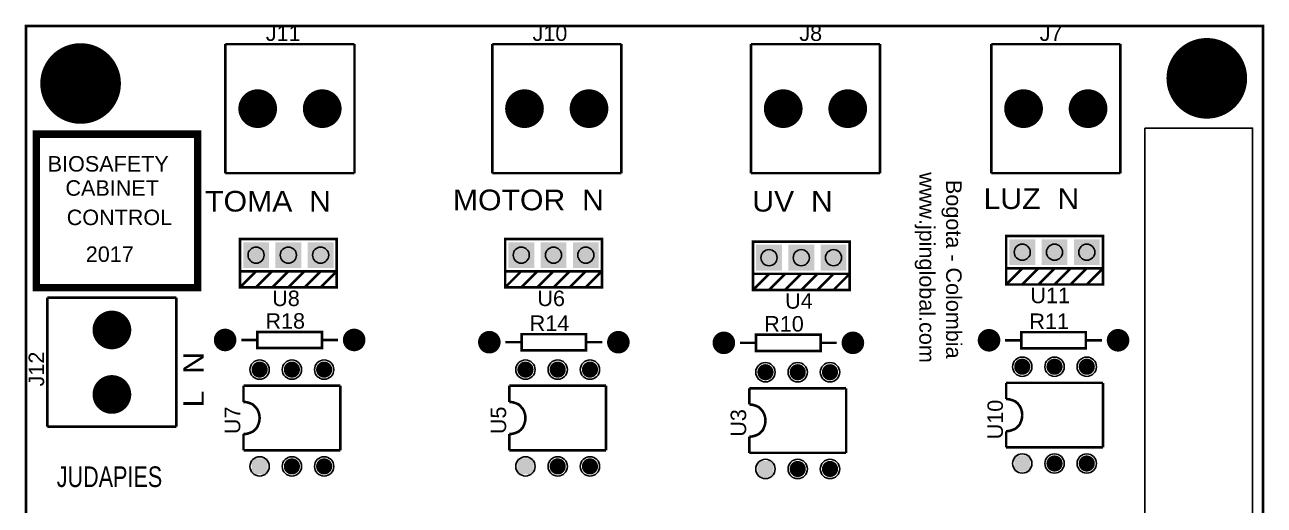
# Model space of a CAD drawing. Extents: x -1.98 to 1.99, y -2.23 to 2.23.
# Drawn here: x -1.968 to 1.874, y 0.737 to 2.226 of the extents above; entities that cross this region are included whole.
import ezdxf

# ---------------------------------------------------------------- set-up
doc = ezdxf.new("R2010")
doc.units = 0
doc.layers.get('0').update_dxf_attribs({"linetype": 'CONTINUOUS'})

# ---------------------------------------------------------------- blocks, each defined once
blk = doc.blocks.new('RPAD')
blk.add_trace([(-0.5, -0.5), (-0.5, 0.5), (0.5, -0.5), (0.5, 0.5)])
blk = doc.blocks.new('EPAD')
at = {"const_width": 0.5}
blk.add_lwpolyline([(-0.25, 0, 1), (0.25, 0, 1)], format="xyb", close=True, dxfattribs=at)

msp = doc.modelspace()

# ---------------------------------------------------------------- linework, layer by layer
for points, const_width in [([(-1.964, -2.226), (1.87, -2.226), (1.87, 2.222), (-1.964, 2.222), (-1.964, -2.226)], 0.008), ([(-1.346, 2.166), (-1.346, 1.766)], 0.008), ([(-1.346, 2.166), (-0.946, 2.166)], 0.008), ([(-0.946, 2.166), (-0.946, 1.766)], 0.008), ([(-0.519, 2.166), (-0.519, 1.766)], 0.008), ([(-0.519, 2.166), (-0.119, 2.166)], 0.008), ([(-0.119, 2.166), (-0.119, 1.766)], 0.008), ([(0.283, 2.166), (0.283, 1.766)], 0.008), ([(0.283, 2.166), (0.683, 2.166)], 0.008), ([(0.683, 2.166), (0.683, 1.766)], 0.008), ([(1.028, 2.166), (1.028, 1.766)], 0.008), ([(1.028, 2.166), (1.428, 2.166)], 0.008), ([(1.428, 2.166), (1.428, 1.766)], 0.008), ([(-1.932, 1.411), (-1.432, 1.411), (-1.432, 1.887), (-1.932, 1.887), (-1.932, 1.411)], 0.023), ([(-1.346, 1.766), (-0.946, 1.766)], 0.008), ([(-0.519, 1.766), (-0.119, 1.766)], 0.008), ([(0.283, 1.766), (0.683, 1.766)], 0.008), ([(1.028, 1.766), (1.428, 1.766)], 0.008), ([(-1.301, 1.462), (-1.001, 1.462), (-1.001, 1.562), (-1.301, 1.562), (-1.301, 1.462)], 0.008), ([(-0.479, 1.462), (-0.179, 1.462), (-0.179, 1.562), (-0.479, 1.562), (-0.479, 1.462)], 0.008), ([(0.289, 1.454), (0.589, 1.454), (0.589, 1.554), (0.289, 1.554), (0.289, 1.454)], 0.008), ([(1.074, 1.471), (1.374, 1.471), (1.374, 1.571), (1.074, 1.571), (1.074, 1.471)], 0.008), ([(-1.001, 1.462), (-1.001, 1.412), (-1.301, 1.412), (-1.301, 1.462)], 0.008), ([(-1.251, 1.462), (-1.301, 1.412)], 0.008), ([(-1.201, 1.462), (-1.251, 1.412)], 0.008), ([(-1.151, 1.462), (-1.201, 1.412)], 0.008), ([(-1.101, 1.462), (-1.151, 1.412)], 0.008), ([(-1.051, 1.462), (-1.101, 1.412)], 0.008), ([(-1.001, 1.462), (-1.051, 1.412)], 0.008), ([(-0.179, 1.462), (-0.179, 1.412), (-0.479, 1.412), (-0.479, 1.462)], 0.008), ([(-0.429, 1.462), (-0.479, 1.412)], 0.008), ([(-0.379, 1.462), (-0.429, 1.412)], 0.008), ([(-0.329, 1.462), (-0.379, 1.412)], 0.008), ([(-0.279, 1.462), (-0.329, 1.412)], 0.008), ([(-0.229, 1.462), (-0.279, 1.412)], 0.008), ([(-0.179, 1.462), (-0.229, 1.412)], 0.008), ([(1.374, 1.471), (1.374, 1.421), (1.074, 1.421), (1.074, 1.471)], 0.008), ([(1.124, 1.471), (1.074, 1.421)], 0.008), ([(1.174, 1.471), (1.124, 1.421)], 0.008), ([(1.224, 1.471), (1.174, 1.421)], 0.008), ([(1.274, 1.471), (1.224, 1.421)], 0.008), ([(1.324, 1.471), (1.274, 1.421)], 0.008), ([(1.374, 1.471), (1.324, 1.421)], 0.008), ([(0.589, 1.454), (0.589, 1.404), (0.289, 1.404), (0.289, 1.454)], 0.008), ([(0.339, 1.454), (0.289, 1.404)], 0.008), ([(0.389, 1.454), (0.339, 1.404)], 0.008), ([(0.439, 1.454), (0.389, 1.404)], 0.008), ([(0.489, 1.454), (0.439, 1.404)], 0.008), ([(0.539, 1.454), (0.489, 1.404)], 0.008), ([(0.589, 1.454), (0.539, 1.404)], 0.008), ([(-1.898, 1.38), (-1.498, 1.38)], 0.008), ([(-1.898, 0.98), (-1.898, 1.38)], 0.008), ([(-1.498, 0.98), (-1.498, 1.38)], 0.008), ([(-1.247, 1.224), (-1.047, 1.224), (-1.047, 1.274), (-1.247, 1.274), (-1.247, 1.224)], 0.008), ([(-0.428, 1.217), (-0.228, 1.217), (-0.228, 1.267), (-0.428, 1.267), (-0.428, 1.217)], 0.008), ([(0.299, 1.215), (0.499, 1.215), (0.499, 1.265), (0.299, 1.265), (0.299, 1.215)], 0.008), ([(1.121, 1.223), (1.321, 1.223), (1.321, 1.273), (1.121, 1.273), (1.121, 1.223)], 0.008), ([(-1.297, 1.249), (-1.247, 1.249)], 0.008), ([(-1.047, 1.249), (-0.997, 1.249)], 0.008), ([(-0.478, 1.242), (-0.428, 1.242)], 0.008), ([(-0.228, 1.242), (-0.178, 1.242)], 0.008), ([(0.249, 1.24), (0.299, 1.24)], 0.008), ([(0.499, 1.24), (0.549, 1.24)], 0.008), ([(1.071, 1.248), (1.121, 1.248)], 0.008), ([(1.321, 1.248), (1.371, 1.248)], 0.008), ([(1.074, 1.066), (1.074, 1.116)], 0.008), ([(1.074, 1.116), (1.374, 1.116)], 0.008), ([(1.374, 0.916), (1.374, 1.116)], 0.008), ([(-1.29, 1.057), (-1.29, 1.107)], 0.008), ([(-1.29, 1.107), (-0.99, 1.107)], 0.008), ([(-0.99, 0.907), (-0.99, 1.107)], 0.008), ([(-0.466, 1.057), (-0.466, 1.107)], 0.008), ([(-0.466, 1.107), (-0.166, 1.107)], 0.008), ([(-0.166, 0.907), (-0.166, 1.107)], 0.008), ([(0.278, 1.049), (0.278, 1.099)], 0.008), ([(0.278, 1.099), (0.578, 1.099)], 0.008), ([(0.578, 0.899), (0.578, 1.099)], 0.008), ([(-1.24, 1.007), (-1.241, 1.017), (-1.244, 1.027), (-1.248, 1.035), (-1.254, 1.042), (-1.261, 1.049), (-1.27, 1.053), (-1.28, 1.056), (-1.29, 1.057)], 0.008), ([(-0.416, 1.007), (-0.417, 1.017), (-0.42, 1.027), (-0.424, 1.035), (-0.43, 1.042), (-0.437, 1.049), (-0.446, 1.053), (-0.456, 1.056), (-0.466, 1.057)], 0.008), ([(0.328, 0.999), (0.327, 1.009), (0.324, 1.019), (0.32, 1.027), (0.314, 1.034), (0.307, 1.041), (0.298, 1.045), (0.288, 1.048), (0.278, 1.049)], 0.008), ([(1.124, 1.016), (1.123, 1.026), (1.12, 1.036), (1.116, 1.044), (1.11, 1.052), (1.103, 1.058), (1.094, 1.062), (1.084, 1.065), (1.074, 1.066)], 0.008), ([(-1.24, 1.007), (-1.241, 0.997), (-1.244, 0.987), (-1.248, 0.978), (-1.254, 0.971), (-1.261, 0.965), (-1.27, 0.961), (-1.28, 0.958), (-1.29, 0.957)], 0.008), ([(-0.416, 1.007), (-0.417, 0.997), (-0.42, 0.987), (-0.424, 0.978), (-0.43, 0.971), (-0.437, 0.965), (-0.446, 0.961), (-0.456, 0.958), (-0.466, 0.957)], 0.008), ([(0.328, 0.999), (0.327, 0.989), (0.324, 0.979), (0.32, 0.97), (0.314, 0.963), (0.307, 0.957), (0.298, 0.953), (0.288, 0.95), (0.278, 0.949)], 0.008), ([(1.124, 1.016), (1.123, 1.006), (1.12, 0.996), (1.116, 0.987), (1.11, 0.98), (1.103, 0.974), (1.094, 0.97), (1.084, 0.967), (1.074, 0.966)], 0.008), ([(-1.898, 0.98), (-1.498, 0.98)], 0.008), ([(-1.29, 0.907), (-1.29, 0.957)], 0.008), ([(-0.466, 0.907), (-0.466, 0.957)], 0.008), ([(1.074, 0.916), (1.074, 0.966)], 0.008), ([(0.278, 0.899), (0.278, 0.949)], 0.008), ([(-1.29, 0.907), (-0.99, 0.907)], 0.008), ([(-0.466, 0.907), (-0.166, 0.907)], 0.008), ([(0.278, 0.899), (0.578, 0.899)], 0.008), ([(1.074, 0.916), (1.374, 0.916)], 0.008)]:
    msp.add_lwpolyline(points, dxfattribs=dict(const_width=const_width))
msp.add_lwpolyline([(1.504, 1.906), (1.504, 0.427), (1.838, 0.427), (1.838, 1.906), (1.504, 1.906)])
for centre, radius in [((1.696, 2.06), 0.03), ((-1.795, 2.044), 0.03), ((-1.246, 1.966), 0.03), ((-1.046, 1.966), 0.03), ((-0.419, 1.966), 0.03), ((-0.219, 1.966), 0.03), ((0.383, 1.966), 0.03), ((0.583, 1.966), 0.03), ((1.128, 1.966), 0.03), ((1.328, 1.966), 0.03), ((-1.251, 1.512), 0.025), ((-1.151, 1.512), 0.025), ((-1.051, 1.512), 0.025), ((-0.429, 1.512), 0.025), ((-0.329, 1.512), 0.025), ((-0.229, 1.512), 0.025), ((1.124, 1.521), 0.025), ((1.224, 1.521), 0.025), ((1.324, 1.521), 0.025), ((0.339, 1.504), 0.025), ((0.439, 1.504), 0.025), ((0.539, 1.504), 0.025), ((-1.698, 1.28), 0.03), ((-1.347, 1.249), 0.025), ((-0.947, 1.249), 0.025), ((1.021, 1.248), 0.025), ((1.421, 1.248), 0.025), ((-0.528, 1.242), 0.025), ((-0.128, 1.242), 0.025), ((0.199, 1.24), 0.025), ((0.599, 1.24), 0.025), ((1.124, 1.166), 0.03), ((1.224, 1.166), 0.03), ((1.324, 1.166), 0.03), ((-1.24, 1.157), 0.03), ((-1.14, 1.157), 0.03), ((-1.04, 1.157), 0.03), ((-0.416, 1.157), 0.03), ((-0.316, 1.157), 0.03), ((-0.216, 1.157), 0.03), ((0.328, 1.149), 0.03), ((0.428, 1.149), 0.03), ((0.528, 1.149), 0.03), ((-1.698, 1.08), 0.03), ((-1.24, 0.857), 0.03), ((-1.14, 0.857), 0.03), ((-1.04, 0.857), 0.03), ((-0.416, 0.857), 0.03), ((-0.316, 0.857), 0.03), ((-0.216, 0.857), 0.03), ((1.124, 0.866), 0.03), ((1.224, 0.866), 0.03), ((1.324, 0.866), 0.03), ((0.328, 0.849), 0.03), ((0.428, 0.849), 0.03), ((0.528, 0.849), 0.03)]:
    msp.add_circle(centre, radius)

# ---------------------------------------------------------------- block references
for name, p, xscale, yscale in [('EPAD', (-1.795, 2.044), 0.25, 0.25), ('EPAD', (1.696, 2.06), 0.25, 0.25), ('EPAD', (-1.246, 1.966), 0.12, 0.12), ('EPAD', (-1.046, 1.966), 0.12, 0.12), ('EPAD', (-0.419, 1.966), 0.12, 0.12), ('EPAD', (-0.219, 1.966), 0.12, 0.12), ('EPAD', (0.383, 1.966), 0.12, 0.12), ('EPAD', (0.583, 1.966), 0.12, 0.12), ('EPAD', (1.128, 1.966), 0.12, 0.12), ('EPAD', (1.328, 1.966), 0.12, 0.12), ('EPAD', (-1.698, 1.28), 0.12, 0.12), ('EPAD', (-1.347, 1.249), 0.07, 0.07), ('EPAD', (-0.947, 1.249), 0.07, 0.07), ('EPAD', (-0.528, 1.242), 0.07, 0.07), ('EPAD', (-0.128, 1.242), 0.07, 0.07), ('EPAD', (0.199, 1.24), 0.07, 0.07), ('EPAD', (0.599, 1.24), 0.07, 0.07), ('EPAD', (1.021, 1.248), 0.07, 0.07), ('EPAD', (1.421, 1.248), 0.07, 0.07), ('EPAD', (-1.24, 1.157), 0.05, 0.05), ('EPAD', (-1.14, 1.157), 0.05, 0.05), ('EPAD', (-1.04, 1.157), 0.05, 0.05), ('EPAD', (-0.416, 1.157), 0.05, 0.05), ('EPAD', (-0.316, 1.157), 0.05, 0.05), ('EPAD', (-0.216, 1.157), 0.05, 0.05), ('EPAD', (0.328, 1.149), 0.05, 0.05), ('EPAD', (0.428, 1.149), 0.05, 0.05), ('EPAD', (0.528, 1.149), 0.05, 0.05), ('EPAD', (1.124, 1.166), 0.05, 0.05), ('EPAD', (1.224, 1.166), 0.05, 0.05), ('EPAD', (1.324, 1.166), 0.05, 0.05), ('EPAD', (-1.698, 1.08), 0.12, 0.12), ('RPAD', (1.124, 0.866), 0.05, 0.05), ('EPAD', (1.224, 0.866), 0.05, 0.05), ('EPAD', (1.324, 0.866), 0.05, 0.05), ('RPAD', (-1.24, 0.857), 0.05, 0.05), ('EPAD', (-1.14, 0.857), 0.05, 0.05), ('EPAD', (-1.04, 0.857), 0.05, 0.05), ('RPAD', (-0.416, 0.857), 0.05, 0.05), ('EPAD', (-0.316, 0.857), 0.05, 0.05), ('EPAD', (-0.216, 0.857), 0.05, 0.05), ('RPAD', (0.328, 0.849), 0.05, 0.05), ('EPAD', (0.428, 0.849), 0.05, 0.05), ('EPAD', (0.528, 0.849), 0.05, 0.05)]:
    msp.add_blockref(name, p, dxfattribs=dict(xscale=xscale, yscale=yscale))
at = {"xscale": 0.08, "yscale": 0.08, "rotation": 180}
for p in [(-1.251, 1.512), (-1.151, 1.512), (-1.051, 1.512), (-0.429, 1.512), (-0.329, 1.512), (-0.229, 1.512), (0.339, 1.504), (0.439, 1.504), (0.539, 1.504), (1.124, 1.521), (1.224, 1.521), (1.324, 1.521)]:
    msp.add_blockref('RPAD', p, dxfattribs=at)

# ---------------------------------------------------------------- texts
at = {"layer": '12632256'}
for s, height, width, p in [('J11', 0.048, 1.041667, (-1.221, 2.176)), ('J10', 0.048, 1.041667, (-0.394, 2.176)), ('J8', 0.048, 1.041667, (0.433, 2.176)), ('J7', 0.048, 1.041667, (1.178, 2.176)), ('BIOSAFETY', 0.048, 1.041667, (-1.897, 1.771)), ('CABINET', 0.048, 1.041667, (-1.842, 1.696)), ('TOMA  N', 0.064, 1.09375, (-1.409, 1.647)), ('MOTOR  N', 0.064, 1.09375, (-0.641, 1.651)), ('UV  N', 0.064, 1.09375, (0.287, 1.647)), ('LUZ  N', 0.064, 1.09375, (1.004, 1.655)), ('CONTROL', 0.048, 1.041667, (-1.838, 1.605)), ('2017', 0.048, 1.041667, (-1.779, 1.491)), ('U8', 0.048, 1.041667, (-1.201, 1.354)), ('U6', 0.048, 1.041667, (-0.379, 1.354)), ('U4', 0.048, 1.041667, (0.389, 1.346)), ('U11', 0.048, 1.041667, (1.149, 1.363)), ('R18', 0.048, 1.041667, (-1.222, 1.284)), ('R14', 0.048, 1.041667, (-0.403, 1.277)), ('R10', 0.048, 1.041667, (0.324, 1.275)), ('R11', 0.048, 1.041667, (1.146, 1.283)), ('JUDAPIES', 0.064, 0.78125, (-1.869, 0.793))]:
    msp.add_text(s, height=height, dxfattribs=dict(at, width=width)).set_placement(p)
for s, height, rotation, width, p in [('www.jpinglobal.com', 0.048, -90, 1.041667, (0.805, 1.769)), ('Bogota - Colombia', 0.048, -90, 1.041667, (0.888, 1.745)), ('J12', 0.048, 90, 1.041667, (-1.908, 1.105)), ('L  N', 0.064, 90, 1.09375, (-1.413, 1.04)), ('U7', 0.048, 90, 1.041667, (-1.3, 0.957)), ('U5', 0.048, 90, 1.041667, (-0.476, 0.957)), ('U10', 0.048, 90, 1.041667, (1.064, 0.941)), ('U3', 0.048, 90, 1.041667, (0.268, 0.949))]:
    msp.add_text(s, height=height, rotation=rotation, dxfattribs=dict(at, width=width)).set_placement(p)

doc.saveas('drawing.dxf')
